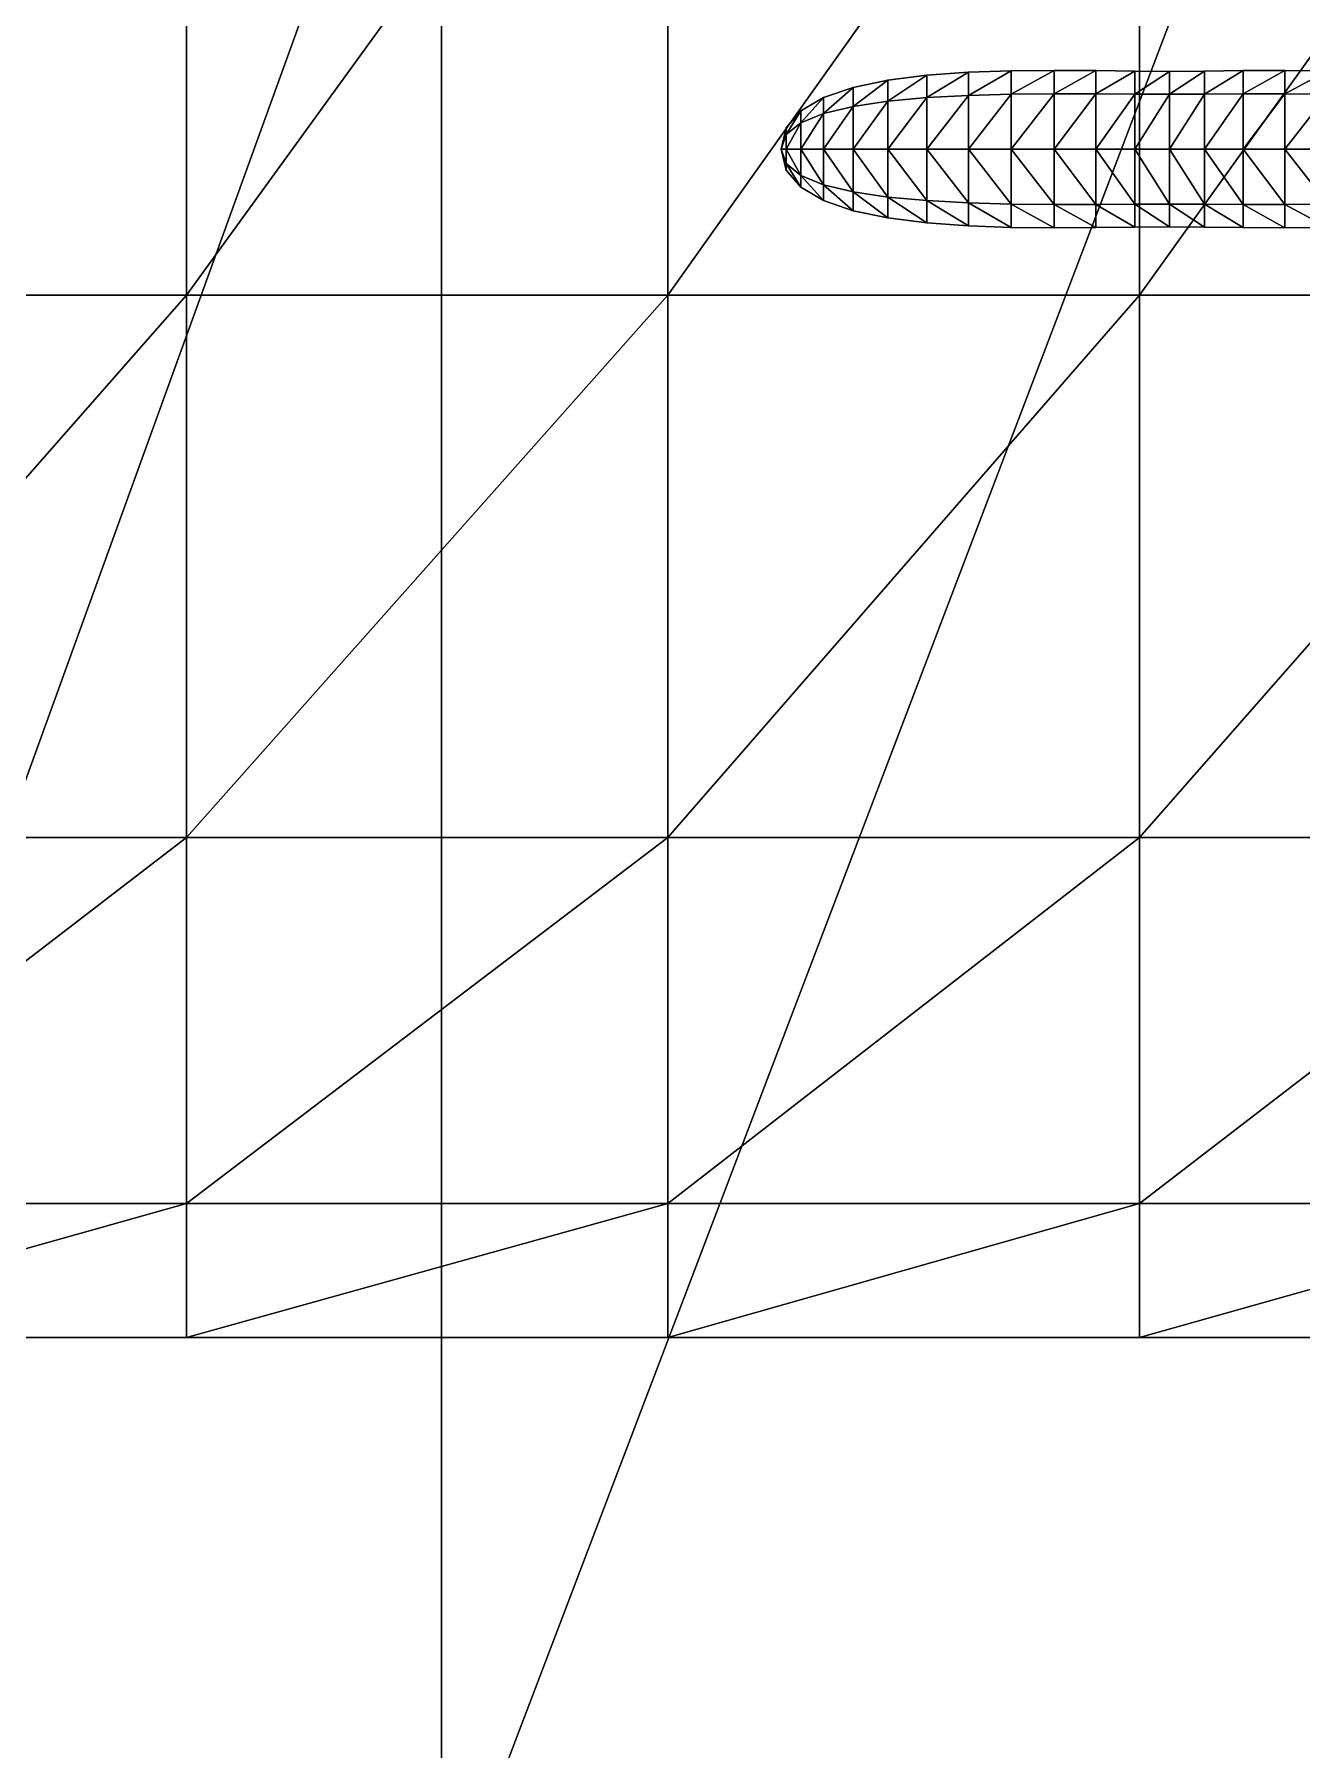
# Model space of a CAD drawing. Extents: x 0 to 32.6, y -11.9 to 11.9.
# Drawn here: x 11.906 to 12.5, y -0.993 to -0.189 of the extents above; entities that cross this region are included whole.
import ezdxf

# ---------------------------------------------------------------- set-up
doc = ezdxf.new("R2010")
doc.units = 0

msp = doc.modelspace()

# ---------------------------------------------------------------- linework, layer by layer
for points in [[(11.70523, 0, -1.7), (12.09664, 0, -1.7), (11.70523, -1.08, -1.7)], [(12.09664, 0, -1.7), (12.09664, -1.08, -1.7), (11.70523, -1.08, -1.7)], [(11.70523, -1.08, 1.3), (12.09664, -1.08, 1.3), (12.09664, 0, 1.3)], [(11.70523, -1.08, 1.3), (12.09664, 0, 1.3), (11.70523, 0, 1.3)], [(11.7535, 0, -1.17609), (11.97697, 0, -1.17609), (11.7535, -0.31127, -1.10925)], [(11.97697, 0, -1.17609), (11.97697, -0.31127, -1.10925), (11.7535, -0.31127, -1.10925)], [(11.7535, -0.31127, 0.45707), (11.97697, -0.31127, 0.45707), (11.97697, 0, 0.52391)], [(11.7535, -0.31127, 0.45707), (11.97697, 0, 0.52391), (11.7535, 0, 0.52391)], [(11.97697, 0, -1.17609), (12.20265, 0, -1.17609), (11.97697, -0.31127, -1.10925)], [(12.20265, 0, -1.17609), (12.20265, -0.31127, -1.10925), (11.97697, -0.31127, -1.10925)], [(11.97697, -0.31127, 0.45707), (12.20265, -0.31127, 0.45707), (12.20265, 0, 0.52391)], [(11.97697, -0.31127, 0.45707), (12.20265, 0, 0.52391), (11.97697, 0, 0.52391)], [(12.09664, 0, -1.7), (12.50791, 0, -1.7), (12.09664, -1.08, -1.7)], [(12.50791, 0, -1.7), (12.50791, -1.08, -1.7), (12.09664, -1.08, -1.7)], [(12.09664, -1.08, 1.3), (12.50791, -1.08, 1.3), (12.50791, 0, 1.3)], [(12.09664, -1.08, 1.3), (12.50791, 0, 1.3), (12.09664, 0, 1.3)], [(12.20265, 0, -1.17609), (12.42391, 0, -1.17609), (12.20265, -0.31127, -1.10925)], [(12.42391, 0, -1.17609), (12.42391, -0.31127, -1.10925), (12.20265, -0.31127, -1.10925)], [(12.20265, -0.31127, 0.45707), (12.42391, -0.31127, 0.45707), (12.42391, 0, 0.52391)], [(12.20265, -0.31127, 0.45707), (12.42391, 0, 0.52391), (12.20265, 0, 0.52391)], [(12.42391, 0, -1.17609), (12.6471, 0, -1.17609), (12.42391, -0.31127, -1.10925)], [(12.6471, 0, -1.17609), (12.6471, -0.31127, -1.10925), (12.42391, -0.31127, -1.10925)], [(12.42391, -0.31127, 0.45707), (12.6471, -0.31127, 0.45707), (12.6471, 0, 0.52391)], [(12.42391, -0.31127, 0.45707), (12.6471, 0, 0.52391), (12.42391, 0, 0.52391)], [(12.32415, -0.20825, -0.26144), (12.30591, -0.21056, -0.26144), (12.30591, -0.22039, -0.23897)], [(12.32415, -0.20825, -0.26144), (12.30591, -0.22039, -0.23897), (12.32415, -0.21871, -0.2373)], [(12.32415, -0.21871, -0.28559), (12.30591, -0.22039, -0.28391), (12.32415, -0.20825, -0.26144)], [(12.30591, -0.22039, -0.28391), (12.30591, -0.21056, -0.26144), (12.32415, -0.20825, -0.26144)], [(12.34365, -0.20685, -0.26144), (12.32415, -0.20825, -0.26144), (12.32415, -0.21871, -0.2373)], [(12.34365, -0.20685, -0.26144), (12.32415, -0.21871, -0.2373), (12.34365, -0.21766, -0.23625)], [(12.34365, -0.21766, -0.28664), (12.32415, -0.21871, -0.28559), (12.34365, -0.20685, -0.26144)], [(12.32415, -0.21871, -0.28559), (12.32415, -0.20825, -0.26144), (12.34365, -0.20685, -0.26144)], [(12.36378, -0.20616, -0.26144), (12.34365, -0.20685, -0.26144), (12.34365, -0.21766, -0.23625)], [(12.36378, -0.20616, -0.26144), (12.34365, -0.21766, -0.23625), (12.36378, -0.2171, -0.23569)], [(12.36378, -0.2171, -0.2872), (12.34365, -0.21766, -0.28664), (12.36378, -0.20616, -0.26144)], [(12.34365, -0.21766, -0.28664), (12.34365, -0.20685, -0.26144), (12.36378, -0.20616, -0.26144)], [(12.38391, -0.20597, -0.26144), (12.36378, -0.20616, -0.26144), (12.36378, -0.2171, -0.23569)], [(12.38391, -0.20597, -0.26144), (12.36378, -0.2171, -0.23569), (12.38391, -0.2169, -0.23549)], [(12.38391, -0.2169, -0.2874), (12.36378, -0.2171, -0.2872), (12.38391, -0.20597, -0.26144)], [(12.36378, -0.2171, -0.2872), (12.36378, -0.20616, -0.26144), (12.38391, -0.20597, -0.26144)], [(12.40341, -0.20609, -0.26144), (12.38391, -0.20597, -0.26144), (12.38391, -0.2169, -0.23549)], [(12.38391, -0.2169, -0.2874), (12.38391, -0.20597, -0.26144), (12.40341, -0.20609, -0.26144)], [(12.40341, -0.20609, -0.26144), (12.38391, -0.2169, -0.23549), (12.40341, -0.21692, -0.23551)], [(12.40341, -0.21692, -0.28738), (12.38391, -0.2169, -0.2874), (12.40341, -0.20609, -0.26144)], [(12.42165, -0.20631, -0.26144), (12.40341, -0.20609, -0.26144), (12.40341, -0.21692, -0.23551)], [(12.40341, -0.21692, -0.28738), (12.40341, -0.20609, -0.26144), (12.42165, -0.20631, -0.26144)], [(12.42165, -0.20631, -0.26144), (12.40341, -0.21692, -0.23551), (12.42165, -0.21704, -0.23562)], [(12.42165, -0.21704, -0.28726), (12.40341, -0.21692, -0.28738), (12.42165, -0.20631, -0.26144)], [(12.43798, -0.20643, -0.26144), (12.42165, -0.20631, -0.26144), (12.42165, -0.21704, -0.23562)], [(12.42165, -0.21704, -0.28726), (12.42165, -0.20631, -0.26144), (12.43798, -0.20643, -0.26144)], [(12.43798, -0.20643, -0.26144), (12.42165, -0.21704, -0.23562), (12.43798, -0.2171, -0.23569)], [(12.43798, -0.2171, -0.2872), (12.42165, -0.21704, -0.28726), (12.43798, -0.20643, -0.26144)], [(12.45432, -0.20631, -0.26144), (12.43798, -0.20643, -0.26144), (12.43798, -0.2171, -0.23569)], [(12.45432, -0.20631, -0.26144), (12.43798, -0.2171, -0.23569), (12.45432, -0.21704, -0.23562)], [(12.45432, -0.21704, -0.28726), (12.43798, -0.2171, -0.2872), (12.45432, -0.20631, -0.26144)], [(12.43798, -0.2171, -0.2872), (12.43798, -0.20643, -0.26144), (12.45432, -0.20631, -0.26144)], [(12.47256, -0.20609, -0.26144), (12.45432, -0.20631, -0.26144), (12.45432, -0.21704, -0.23562)], [(12.47256, -0.20609, -0.26144), (12.45432, -0.21704, -0.23562), (12.47256, -0.21692, -0.23551)], [(12.47256, -0.21692, -0.28738), (12.45432, -0.21704, -0.28726), (12.47256, -0.20609, -0.26144)], [(12.45432, -0.21704, -0.28726), (12.45432, -0.20631, -0.26144), (12.47256, -0.20609, -0.26144)], [(12.49206, -0.20597, -0.26144), (12.47256, -0.20609, -0.26144), (12.47256, -0.21692, -0.23551)], [(12.49206, -0.20597, -0.26144), (12.47256, -0.21692, -0.23551), (12.49206, -0.2169, -0.23549)], [(12.49206, -0.2169, -0.2874), (12.47256, -0.21692, -0.28738), (12.49206, -0.20597, -0.26144)], [(12.47256, -0.21692, -0.28738), (12.47256, -0.20609, -0.26144), (12.49206, -0.20597, -0.26144)], [(12.51219, -0.20616, -0.26144), (12.49206, -0.20597, -0.26144), (12.49206, -0.2169, -0.23549)], [(12.49206, -0.2169, -0.2874), (12.49206, -0.20597, -0.26144), (12.51219, -0.20616, -0.26144)], [(12.51219, -0.20616, -0.26144), (12.49206, -0.2169, -0.23549), (12.51219, -0.2171, -0.23569)], [(12.51219, -0.2171, -0.2872), (12.49206, -0.2169, -0.2874), (12.51219, -0.20616, -0.26144)], [(12.28957, -0.21398, -0.26144), (12.27576, -0.21872, -0.26144), (12.27576, -0.22615, -0.24474)], [(12.28957, -0.21398, -0.26144), (12.27576, -0.22615, -0.24474), (12.28957, -0.22282, -0.24141)], [(12.28957, -0.22282, -0.28148), (12.27576, -0.22615, -0.27815), (12.28957, -0.21398, -0.26144)], [(12.27576, -0.22615, -0.27815), (12.27576, -0.21872, -0.26144), (12.28957, -0.21398, -0.26144)], [(12.30591, -0.21056, -0.26144), (12.28957, -0.21398, -0.26144), (12.28957, -0.22282, -0.24141)], [(12.30591, -0.21056, -0.26144), (12.28957, -0.22282, -0.24141), (12.30591, -0.22039, -0.23897)], [(12.30591, -0.22039, -0.28391), (12.28957, -0.22282, -0.28148), (12.30591, -0.21056, -0.26144)], [(12.28957, -0.22282, -0.28148), (12.28957, -0.21398, -0.26144), (12.30591, -0.21056, -0.26144)], [(12.36378, -0.2171, -0.23569), (12.34365, -0.21766, -0.23625), (12.34365, -0.24286, -0.22544)], [(12.36378, -0.2171, -0.23569), (12.34365, -0.24286, -0.22544), (12.36378, -0.24286, -0.22475)], [(12.36378, -0.24286, -0.29814), (12.34365, -0.24286, -0.29745), (12.36378, -0.2171, -0.2872)], [(12.34365, -0.24286, -0.29745), (12.34365, -0.21766, -0.28664), (12.36378, -0.2171, -0.2872)], [(12.38391, -0.2169, -0.23549), (12.36378, -0.2171, -0.23569), (12.36378, -0.24286, -0.22475)], [(12.38391, -0.2169, -0.23549), (12.36378, -0.24286, -0.22475), (12.38391, -0.24286, -0.22456)], [(12.38391, -0.24286, -0.29833), (12.36378, -0.24286, -0.29814), (12.38391, -0.2169, -0.2874)], [(12.36378, -0.24286, -0.29814), (12.36378, -0.2171, -0.2872), (12.38391, -0.2169, -0.2874)], [(12.40341, -0.21692, -0.23551), (12.38391, -0.2169, -0.23549), (12.38391, -0.24286, -0.22456)], [(12.38391, -0.24286, -0.29833), (12.38391, -0.2169, -0.2874), (12.40341, -0.21692, -0.28738)], [(12.40341, -0.21692, -0.23551), (12.38391, -0.24286, -0.22456), (12.40341, -0.24286, -0.22468)], [(12.40341, -0.24286, -0.29821), (12.38391, -0.24286, -0.29833), (12.40341, -0.21692, -0.28738)], [(12.42165, -0.21704, -0.23562), (12.40341, -0.21692, -0.23551), (12.40341, -0.24286, -0.22468)], [(12.40341, -0.24286, -0.29821), (12.40341, -0.21692, -0.28738), (12.42165, -0.21704, -0.28726)], [(12.42165, -0.21704, -0.23562), (12.40341, -0.24286, -0.22468), (12.42165, -0.24286, -0.2249)], [(12.42165, -0.24286, -0.29799), (12.40341, -0.24286, -0.29821), (12.42165, -0.21704, -0.28726)], [(12.43798, -0.2171, -0.23569), (12.42165, -0.21704, -0.23562), (12.42165, -0.24286, -0.2249)], [(12.42165, -0.24286, -0.29799), (12.42165, -0.21704, -0.28726), (12.43798, -0.2171, -0.2872)], [(12.43798, -0.2171, -0.23569), (12.42165, -0.24286, -0.2249), (12.43798, -0.24286, -0.22502)], [(12.43798, -0.24286, -0.29787), (12.42165, -0.24286, -0.29799), (12.43798, -0.2171, -0.2872)], [(12.45432, -0.21704, -0.23562), (12.43798, -0.2171, -0.23569), (12.43798, -0.24286, -0.22502)], [(12.45432, -0.21704, -0.23562), (12.43798, -0.24286, -0.22502), (12.45432, -0.24286, -0.2249)], [(12.45432, -0.24286, -0.29799), (12.43798, -0.24286, -0.29787), (12.45432, -0.21704, -0.28726)], [(12.43798, -0.24286, -0.29787), (12.43798, -0.2171, -0.2872), (12.45432, -0.21704, -0.28726)], [(12.47256, -0.21692, -0.23551), (12.45432, -0.21704, -0.23562), (12.45432, -0.24286, -0.2249)], [(12.47256, -0.21692, -0.23551), (12.45432, -0.24286, -0.2249), (12.47256, -0.24286, -0.22468)], [(12.47256, -0.24286, -0.29821), (12.45432, -0.24286, -0.29799), (12.47256, -0.21692, -0.28738)], [(12.45432, -0.24286, -0.29799), (12.45432, -0.21704, -0.28726), (12.47256, -0.21692, -0.28738)], [(12.49206, -0.2169, -0.23549), (12.47256, -0.21692, -0.23551), (12.47256, -0.24286, -0.22468)], [(12.49206, -0.2169, -0.23549), (12.47256, -0.24286, -0.22468), (12.49206, -0.24286, -0.22456)], [(12.49206, -0.24286, -0.29833), (12.47256, -0.24286, -0.29821), (12.49206, -0.2169, -0.2874)], [(12.47256, -0.24286, -0.29821), (12.47256, -0.21692, -0.28738), (12.49206, -0.2169, -0.2874)], [(12.51219, -0.2171, -0.23569), (12.49206, -0.2169, -0.23549), (12.49206, -0.24286, -0.22456)], [(12.49206, -0.24286, -0.29833), (12.49206, -0.2169, -0.2874), (12.51219, -0.2171, -0.2872)], [(12.51219, -0.2171, -0.23569), (12.49206, -0.24286, -0.22456), (12.51219, -0.24286, -0.22475)], [(12.51219, -0.24286, -0.29814), (12.49206, -0.24286, -0.29833), (12.51219, -0.2171, -0.2872)], [(12.26512, -0.22498, -0.26144), (12.25827, -0.23296, -0.26144), (12.25827, -0.23604, -0.25462)], [(12.26512, -0.22498, -0.26144), (12.25827, -0.23604, -0.25462), (12.26512, -0.23051, -0.2491)], [(12.26512, -0.23051, -0.27379), (12.25827, -0.23604, -0.26826), (12.26512, -0.22498, -0.26144)], [(12.25827, -0.23604, -0.26826), (12.25827, -0.23296, -0.26144), (12.26512, -0.22498, -0.26144)], [(12.27576, -0.21872, -0.26144), (12.26512, -0.22498, -0.26144), (12.26512, -0.23051, -0.2491)], [(12.27576, -0.21872, -0.26144), (12.26512, -0.23051, -0.2491), (12.27576, -0.22615, -0.24474)], [(12.27576, -0.22615, -0.27815), (12.26512, -0.23051, -0.27379), (12.27576, -0.21872, -0.26144)], [(12.26512, -0.23051, -0.27379), (12.26512, -0.22498, -0.26144), (12.27576, -0.21872, -0.26144)], [(12.28957, -0.22282, -0.24141), (12.27576, -0.22615, -0.24474), (12.27576, -0.24286, -0.23731)], [(12.28957, -0.22282, -0.24141), (12.27576, -0.24286, -0.23731), (12.28957, -0.24286, -0.23257)], [(12.28957, -0.24286, -0.29032), (12.27576, -0.24286, -0.28558), (12.28957, -0.22282, -0.28148)], [(12.27576, -0.24286, -0.28558), (12.27576, -0.22615, -0.27815), (12.28957, -0.22282, -0.28148)], [(12.30591, -0.22039, -0.23897), (12.28957, -0.22282, -0.24141), (12.28957, -0.24286, -0.23257)], [(12.30591, -0.22039, -0.23897), (12.28957, -0.24286, -0.23257), (12.30591, -0.24286, -0.22915)], [(12.30591, -0.24286, -0.29374), (12.28957, -0.24286, -0.29032), (12.30591, -0.22039, -0.28391)], [(12.28957, -0.24286, -0.29032), (12.28957, -0.22282, -0.28148), (12.30591, -0.22039, -0.28391)], [(12.32415, -0.21871, -0.2373), (12.30591, -0.22039, -0.23897), (12.30591, -0.24286, -0.22915)], [(12.32415, -0.21871, -0.2373), (12.30591, -0.24286, -0.22915), (12.32415, -0.24286, -0.22684)], [(12.32415, -0.24286, -0.29605), (12.30591, -0.24286, -0.29374), (12.32415, -0.21871, -0.28559)], [(12.30591, -0.24286, -0.29374), (12.30591, -0.22039, -0.28391), (12.32415, -0.21871, -0.28559)], [(12.34365, -0.21766, -0.23625), (12.32415, -0.21871, -0.2373), (12.32415, -0.24286, -0.22684)], [(12.34365, -0.21766, -0.23625), (12.32415, -0.24286, -0.22684), (12.34365, -0.24286, -0.22544)], [(12.34365, -0.24286, -0.29745), (12.32415, -0.24286, -0.29605), (12.34365, -0.21766, -0.28664)], [(12.32415, -0.24286, -0.29605), (12.32415, -0.21871, -0.28559), (12.34365, -0.21766, -0.28664)], [(12.25827, -0.23296, -0.26144), (12.25584, -0.24286, -0.26144), (12.25827, -0.23604, -0.25462)], [(12.25827, -0.23604, -0.26826), (12.25584, -0.24286, -0.26144), (12.25827, -0.23296, -0.26144)], [(12.26512, -0.23051, -0.2491), (12.25827, -0.23604, -0.25462), (12.25827, -0.24286, -0.25154)], [(12.26512, -0.23051, -0.2491), (12.25827, -0.24286, -0.25154), (12.26512, -0.24286, -0.24357)], [(12.26512, -0.24286, -0.27932), (12.25827, -0.24286, -0.27134), (12.26512, -0.23051, -0.27379)], [(12.25827, -0.24286, -0.27134), (12.25827, -0.23604, -0.26826), (12.26512, -0.23051, -0.27379)], [(12.27576, -0.22615, -0.24474), (12.26512, -0.23051, -0.2491), (12.26512, -0.24286, -0.24357)], [(12.27576, -0.22615, -0.24474), (12.26512, -0.24286, -0.24357), (12.27576, -0.24286, -0.23731)], [(12.27576, -0.24286, -0.28558), (12.26512, -0.24286, -0.27932), (12.27576, -0.22615, -0.27815)], [(12.26512, -0.24286, -0.27932), (12.26512, -0.23051, -0.27379), (12.27576, -0.22615, -0.27815)], [(12.25827, -0.23604, -0.25462), (12.25584, -0.24286, -0.26144), (12.25827, -0.24286, -0.25154)], [(12.25827, -0.24286, -0.27134), (12.25584, -0.24286, -0.26144), (12.25827, -0.23604, -0.26826)], [(12.25827, -0.24286, -0.25154), (12.25584, -0.24286, -0.26144), (12.25827, -0.24968, -0.25462)], [(12.25827, -0.24968, -0.25462), (12.25584, -0.24286, -0.26144), (12.25827, -0.25276, -0.26144)], [(12.25827, -0.25276, -0.26144), (12.25584, -0.24286, -0.26144), (12.25827, -0.24968, -0.26826)], [(12.25827, -0.24968, -0.26826), (12.25584, -0.24286, -0.26144), (12.25827, -0.24286, -0.27134)], [(12.26512, -0.24286, -0.24357), (12.25827, -0.24286, -0.25154), (12.26512, -0.2552, -0.2491)], [(12.25827, -0.24286, -0.25154), (12.25827, -0.24968, -0.25462), (12.26512, -0.2552, -0.2491)], [(12.26512, -0.2552, -0.27379), (12.25827, -0.24968, -0.26826), (12.25827, -0.24286, -0.27134)], [(12.26512, -0.2552, -0.27379), (12.25827, -0.24286, -0.27134), (12.26512, -0.24286, -0.27932)], [(12.27576, -0.24286, -0.23731), (12.26512, -0.24286, -0.24357), (12.27576, -0.25956, -0.24474)], [(12.26512, -0.24286, -0.24357), (12.26512, -0.2552, -0.2491), (12.27576, -0.25956, -0.24474)], [(12.27576, -0.25956, -0.27815), (12.26512, -0.2552, -0.27379), (12.26512, -0.24286, -0.27932)], [(12.27576, -0.25956, -0.27815), (12.26512, -0.24286, -0.27932), (12.27576, -0.24286, -0.28558)], [(12.28957, -0.24286, -0.23257), (12.27576, -0.24286, -0.23731), (12.28957, -0.26289, -0.24141)], [(12.27576, -0.24286, -0.23731), (12.27576, -0.25956, -0.24474), (12.28957, -0.26289, -0.24141)], [(12.28957, -0.26289, -0.28148), (12.27576, -0.25956, -0.27815), (12.27576, -0.24286, -0.28558)], [(12.28957, -0.26289, -0.28148), (12.27576, -0.24286, -0.28558), (12.28957, -0.24286, -0.29032)], [(12.30591, -0.24286, -0.22915), (12.28957, -0.24286, -0.23257), (12.30591, -0.26533, -0.23897)], [(12.28957, -0.24286, -0.23257), (12.28957, -0.26289, -0.24141), (12.30591, -0.26533, -0.23897)], [(12.30591, -0.26533, -0.28391), (12.28957, -0.26289, -0.28148), (12.28957, -0.24286, -0.29032)], [(12.30591, -0.26533, -0.28391), (12.28957, -0.24286, -0.29032), (12.30591, -0.24286, -0.29374)], [(12.32415, -0.24286, -0.22684), (12.30591, -0.24286, -0.22915), (12.32415, -0.267, -0.2373)], [(12.30591, -0.24286, -0.22915), (12.30591, -0.26533, -0.23897), (12.32415, -0.267, -0.2373)], [(12.32415, -0.267, -0.28559), (12.30591, -0.26533, -0.28391), (12.30591, -0.24286, -0.29374)], [(12.32415, -0.267, -0.28559), (12.30591, -0.24286, -0.29374), (12.32415, -0.24286, -0.29605)], [(12.34365, -0.24286, -0.22544), (12.32415, -0.24286, -0.22684), (12.34365, -0.26805, -0.23625)], [(12.32415, -0.24286, -0.22684), (12.32415, -0.267, -0.2373), (12.34365, -0.26805, -0.23625)], [(12.34365, -0.26805, -0.28664), (12.32415, -0.267, -0.28559), (12.32415, -0.24286, -0.29605)], [(12.34365, -0.26805, -0.28664), (12.32415, -0.24286, -0.29605), (12.34365, -0.24286, -0.29745)], [(12.36378, -0.24286, -0.22475), (12.34365, -0.24286, -0.22544), (12.36378, -0.26861, -0.23569)], [(12.34365, -0.24286, -0.22544), (12.34365, -0.26805, -0.23625), (12.36378, -0.26861, -0.23569)], [(12.36378, -0.26861, -0.2872), (12.34365, -0.26805, -0.28664), (12.34365, -0.24286, -0.29745)], [(12.36378, -0.26861, -0.2872), (12.34365, -0.24286, -0.29745), (12.36378, -0.24286, -0.29814)], [(12.38391, -0.24286, -0.22456), (12.36378, -0.24286, -0.22475), (12.38391, -0.26881, -0.23549)], [(12.36378, -0.24286, -0.22475), (12.36378, -0.26861, -0.23569), (12.38391, -0.26881, -0.23549)], [(12.38391, -0.26881, -0.2874), (12.36378, -0.26861, -0.2872), (12.36378, -0.24286, -0.29814)], [(12.38391, -0.26881, -0.2874), (12.36378, -0.24286, -0.29814), (12.38391, -0.24286, -0.29833)], [(12.40341, -0.24286, -0.22468), (12.38391, -0.24286, -0.22456), (12.40341, -0.26879, -0.23551)], [(12.38391, -0.24286, -0.22456), (12.38391, -0.26881, -0.23549), (12.40341, -0.26879, -0.23551)], [(12.40341, -0.26879, -0.28738), (12.38391, -0.26881, -0.2874), (12.38391, -0.24286, -0.29833)], [(12.40341, -0.26879, -0.28738), (12.38391, -0.24286, -0.29833), (12.40341, -0.24286, -0.29821)], [(12.42165, -0.24286, -0.2249), (12.40341, -0.24286, -0.22468), (12.42165, -0.26868, -0.23562)], [(12.40341, -0.24286, -0.22468), (12.40341, -0.26879, -0.23551), (12.42165, -0.26868, -0.23562)], [(12.42165, -0.26868, -0.28726), (12.40341, -0.26879, -0.28738), (12.40341, -0.24286, -0.29821)], [(12.42165, -0.26868, -0.28726), (12.40341, -0.24286, -0.29821), (12.42165, -0.24286, -0.29799)], [(12.43798, -0.24286, -0.22502), (12.42165, -0.24286, -0.2249), (12.43798, -0.26861, -0.23569)], [(12.42165, -0.24286, -0.2249), (12.42165, -0.26868, -0.23562), (12.43798, -0.26861, -0.23569)], [(12.43798, -0.26861, -0.2872), (12.42165, -0.26868, -0.28726), (12.42165, -0.24286, -0.29799)], [(12.43798, -0.26861, -0.2872), (12.42165, -0.24286, -0.29799), (12.43798, -0.24286, -0.29787)], [(12.45432, -0.24286, -0.2249), (12.43798, -0.24286, -0.22502), (12.45432, -0.26868, -0.23562)], [(12.43798, -0.24286, -0.22502), (12.43798, -0.26861, -0.23569), (12.45432, -0.26868, -0.23562)], [(12.45432, -0.26868, -0.28726), (12.43798, -0.26861, -0.2872), (12.43798, -0.24286, -0.29787)], [(12.45432, -0.26868, -0.28726), (12.43798, -0.24286, -0.29787), (12.45432, -0.24286, -0.29799)], [(12.47256, -0.24286, -0.22468), (12.45432, -0.24286, -0.2249), (12.47256, -0.26879, -0.23551)], [(12.45432, -0.24286, -0.2249), (12.45432, -0.26868, -0.23562), (12.47256, -0.26879, -0.23551)], [(12.47256, -0.26879, -0.28738), (12.45432, -0.26868, -0.28726), (12.45432, -0.24286, -0.29799)], [(12.47256, -0.26879, -0.28738), (12.45432, -0.24286, -0.29799), (12.47256, -0.24286, -0.29821)], [(12.49206, -0.24286, -0.22456), (12.47256, -0.24286, -0.22468), (12.49206, -0.26881, -0.23549)], [(12.47256, -0.24286, -0.22468), (12.47256, -0.26879, -0.23551), (12.49206, -0.26881, -0.23549)], [(12.49206, -0.26881, -0.2874), (12.47256, -0.26879, -0.28738), (12.47256, -0.24286, -0.29821)], [(12.49206, -0.26881, -0.2874), (12.47256, -0.24286, -0.29821), (12.49206, -0.24286, -0.29833)], [(12.51219, -0.24286, -0.22475), (12.49206, -0.24286, -0.22456), (12.51219, -0.26861, -0.23569)], [(12.49206, -0.24286, -0.22456), (12.49206, -0.26881, -0.23549), (12.51219, -0.26861, -0.23569)], [(12.51219, -0.26861, -0.2872), (12.49206, -0.26881, -0.2874), (12.49206, -0.24286, -0.29833)], [(12.51219, -0.26861, -0.2872), (12.49206, -0.24286, -0.29833), (12.51219, -0.24286, -0.29814)], [(12.26512, -0.2552, -0.2491), (12.25827, -0.24968, -0.25462), (12.26512, -0.26073, -0.26144)], [(12.25827, -0.24968, -0.25462), (12.25827, -0.25276, -0.26144), (12.26512, -0.26073, -0.26144)], [(12.26512, -0.26073, -0.26144), (12.25827, -0.25276, -0.26144), (12.25827, -0.24968, -0.26826)], [(12.26512, -0.26073, -0.26144), (12.25827, -0.24968, -0.26826), (12.26512, -0.2552, -0.27379)], [(12.27576, -0.25956, -0.24474), (12.26512, -0.2552, -0.2491), (12.27576, -0.26699, -0.26144)], [(12.26512, -0.2552, -0.2491), (12.26512, -0.26073, -0.26144), (12.27576, -0.26699, -0.26144)], [(12.27576, -0.26699, -0.26144), (12.26512, -0.26073, -0.26144), (12.26512, -0.2552, -0.27379)], [(12.27576, -0.26699, -0.26144), (12.26512, -0.2552, -0.27379), (12.27576, -0.25956, -0.27815)], [(12.28957, -0.26289, -0.24141), (12.27576, -0.25956, -0.24474), (12.28957, -0.27173, -0.26144)], [(12.27576, -0.25956, -0.24474), (12.27576, -0.26699, -0.26144), (12.28957, -0.27173, -0.26144)], [(12.28957, -0.27173, -0.26144), (12.27576, -0.26699, -0.26144), (12.27576, -0.25956, -0.27815)], [(12.28957, -0.27173, -0.26144), (12.27576, -0.25956, -0.27815), (12.28957, -0.26289, -0.28148)], [(12.30591, -0.26533, -0.23897), (12.28957, -0.26289, -0.24141), (12.30591, -0.27515, -0.26144)], [(12.28957, -0.26289, -0.24141), (12.28957, -0.27173, -0.26144), (12.30591, -0.27515, -0.26144)], [(12.30591, -0.27515, -0.26144), (12.28957, -0.27173, -0.26144), (12.28957, -0.26289, -0.28148)], [(12.30591, -0.27515, -0.26144), (12.28957, -0.26289, -0.28148), (12.30591, -0.26533, -0.28391)], [(12.32415, -0.267, -0.2373), (12.30591, -0.26533, -0.23897), (12.32415, -0.27746, -0.26144)], [(12.30591, -0.26533, -0.23897), (12.30591, -0.27515, -0.26144), (12.32415, -0.27746, -0.26144)], [(12.32415, -0.27746, -0.26144), (12.30591, -0.27515, -0.26144), (12.30591, -0.26533, -0.28391)], [(12.32415, -0.27746, -0.26144), (12.30591, -0.26533, -0.28391), (12.32415, -0.267, -0.28559)], [(12.34365, -0.26805, -0.23625), (12.32415, -0.267, -0.2373), (12.34365, -0.27886, -0.26144)], [(12.32415, -0.267, -0.2373), (12.32415, -0.27746, -0.26144), (12.34365, -0.27886, -0.26144)], [(12.34365, -0.27886, -0.26144), (12.32415, -0.27746, -0.26144), (12.32415, -0.267, -0.28559)], [(12.34365, -0.27886, -0.26144), (12.32415, -0.267, -0.28559), (12.34365, -0.26805, -0.28664)], [(12.36378, -0.26861, -0.23569), (12.34365, -0.26805, -0.23625), (12.36378, -0.27956, -0.26144)], [(12.34365, -0.26805, -0.23625), (12.34365, -0.27886, -0.26144), (12.36378, -0.27956, -0.26144)], [(12.36378, -0.27956, -0.26144), (12.34365, -0.27886, -0.26144), (12.34365, -0.26805, -0.28664)], [(12.36378, -0.27956, -0.26144), (12.34365, -0.26805, -0.28664), (12.36378, -0.26861, -0.2872)], [(12.38391, -0.26881, -0.23549), (12.36378, -0.26861, -0.23569), (12.38391, -0.27974, -0.26144)], [(12.36378, -0.26861, -0.23569), (12.36378, -0.27956, -0.26144), (12.38391, -0.27974, -0.26144)], [(12.38391, -0.27974, -0.26144), (12.36378, -0.27956, -0.26144), (12.36378, -0.26861, -0.2872)], [(12.38391, -0.27974, -0.26144), (12.36378, -0.26861, -0.2872), (12.38391, -0.26881, -0.2874)], [(12.40341, -0.26879, -0.23551), (12.38391, -0.26881, -0.23549), (12.40341, -0.27962, -0.26144)], [(12.40341, -0.27962, -0.26144), (12.38391, -0.26881, -0.2874), (12.40341, -0.26879, -0.28738)], [(12.38391, -0.26881, -0.23549), (12.38391, -0.27974, -0.26144), (12.40341, -0.27962, -0.26144)], [(12.40341, -0.27962, -0.26144), (12.38391, -0.27974, -0.26144), (12.38391, -0.26881, -0.2874)], [(12.42165, -0.26868, -0.23562), (12.40341, -0.26879, -0.23551), (12.42165, -0.2794, -0.26144)], [(12.42165, -0.2794, -0.26144), (12.40341, -0.26879, -0.28738), (12.42165, -0.26868, -0.28726)], [(12.40341, -0.26879, -0.23551), (12.40341, -0.27962, -0.26144), (12.42165, -0.2794, -0.26144)], [(12.42165, -0.2794, -0.26144), (12.40341, -0.27962, -0.26144), (12.40341, -0.26879, -0.28738)], [(12.43798, -0.26861, -0.23569), (12.42165, -0.26868, -0.23562), (12.43798, -0.27929, -0.26144)], [(12.43798, -0.27929, -0.26144), (12.42165, -0.26868, -0.28726), (12.43798, -0.26861, -0.2872)], [(12.42165, -0.26868, -0.23562), (12.42165, -0.2794, -0.26144), (12.43798, -0.27929, -0.26144)], [(12.43798, -0.27929, -0.26144), (12.42165, -0.2794, -0.26144), (12.42165, -0.26868, -0.28726)], [(12.45432, -0.26868, -0.23562), (12.43798, -0.26861, -0.23569), (12.45432, -0.2794, -0.26144)], [(12.43798, -0.26861, -0.23569), (12.43798, -0.27929, -0.26144), (12.45432, -0.2794, -0.26144)], [(12.45432, -0.2794, -0.26144), (12.43798, -0.27929, -0.26144), (12.43798, -0.26861, -0.2872)], [(12.45432, -0.2794, -0.26144), (12.43798, -0.26861, -0.2872), (12.45432, -0.26868, -0.28726)], [(12.47256, -0.26879, -0.23551), (12.45432, -0.26868, -0.23562), (12.47256, -0.27962, -0.26144)], [(12.45432, -0.26868, -0.23562), (12.45432, -0.2794, -0.26144), (12.47256, -0.27962, -0.26144)], [(12.47256, -0.27962, -0.26144), (12.45432, -0.2794, -0.26144), (12.45432, -0.26868, -0.28726)], [(12.47256, -0.27962, -0.26144), (12.45432, -0.26868, -0.28726), (12.47256, -0.26879, -0.28738)], [(12.49206, -0.26881, -0.23549), (12.47256, -0.26879, -0.23551), (12.49206, -0.27974, -0.26144)], [(12.47256, -0.26879, -0.23551), (12.47256, -0.27962, -0.26144), (12.49206, -0.27974, -0.26144)], [(12.49206, -0.27974, -0.26144), (12.47256, -0.27962, -0.26144), (12.47256, -0.26879, -0.28738)], [(12.49206, -0.27974, -0.26144), (12.47256, -0.26879, -0.28738), (12.49206, -0.26881, -0.2874)], [(12.51219, -0.26861, -0.23569), (12.49206, -0.26881, -0.23549), (12.51219, -0.27956, -0.26144)], [(12.51219, -0.27956, -0.26144), (12.49206, -0.26881, -0.2874), (12.51219, -0.26861, -0.2872)], [(12.49206, -0.26881, -0.23549), (12.49206, -0.27974, -0.26144), (12.51219, -0.27956, -0.26144)], [(12.51219, -0.27956, -0.26144), (12.49206, -0.27974, -0.26144), (12.49206, -0.26881, -0.2874)], [(11.7535, -0.31127, -1.10925), (11.97697, -0.31127, -1.10925), (11.7535, -0.56557, -0.92701)], [(11.97697, -0.31127, -1.10925), (11.97697, -0.56557, -0.92701), (11.7535, -0.56557, -0.92701)], [(11.7535, -0.56557, 0.27484), (11.97697, -0.56557, 0.27484), (11.97697, -0.31127, 0.45707)], [(11.7535, -0.56557, 0.27484), (11.97697, -0.31127, 0.45707), (11.7535, -0.31127, 0.45707)], [(11.97697, -0.31127, -1.10925), (12.20265, -0.31127, -1.10925), (11.97697, -0.56557, -0.92701)], [(12.20265, -0.31127, -1.10925), (12.20265, -0.56557, -0.92701), (11.97697, -0.56557, -0.92701)], [(11.97697, -0.56557, 0.27484), (12.20265, -0.56557, 0.27484), (12.20265, -0.31127, 0.45707)], [(11.97697, -0.56557, 0.27484), (12.20265, -0.31127, 0.45707), (11.97697, -0.31127, 0.45707)], [(12.20265, -0.31127, -1.10925), (12.42391, -0.31127, -1.10925), (12.20265, -0.56557, -0.92701)], [(12.42391, -0.31127, -1.10925), (12.42391, -0.56557, -0.92701), (12.20265, -0.56557, -0.92701)], [(12.20265, -0.56557, 0.27484), (12.42391, -0.56557, 0.27484), (12.42391, -0.31127, 0.45707)], [(12.20265, -0.56557, 0.27484), (12.42391, -0.31127, 0.45707), (12.20265, -0.31127, 0.45707)], [(12.42391, -0.31127, -1.10925), (12.6471, -0.31127, -1.10925), (12.42391, -0.56557, -0.92701)], [(12.6471, -0.31127, -1.10925), (12.6471, -0.56557, -0.92701), (12.42391, -0.56557, -0.92701)], [(12.42391, -0.56557, 0.27484), (12.6471, -0.56557, 0.27484), (12.6471, -0.31127, 0.45707)], [(12.42391, -0.56557, 0.27484), (12.6471, -0.31127, 0.45707), (12.42391, -0.31127, 0.45707)], [(11.7535, -0.56557, -0.92701), (11.97697, -0.56557, -0.92701), (11.7535, -0.73709, -0.65681)], [(11.97697, -0.56557, -0.92701), (11.97697, -0.73709, -0.65681), (11.7535, -0.73709, -0.65681)], [(11.7535, -0.73709, 0.00464), (11.97697, -0.73709, 0.00464), (11.97697, -0.56557, 0.27484)], [(11.7535, -0.73709, 0.00464), (11.97697, -0.56557, 0.27484), (11.7535, -0.56557, 0.27484)], [(11.97697, -0.56557, -0.92701), (12.20265, -0.56557, -0.92701), (11.97697, -0.73709, -0.65681)], [(12.20265, -0.56557, -0.92701), (12.20265, -0.73709, -0.65681), (11.97697, -0.73709, -0.65681)], [(11.97697, -0.73709, 0.00464), (12.20265, -0.73709, 0.00464), (12.20265, -0.56557, 0.27484)], [(11.97697, -0.73709, 0.00464), (12.20265, -0.56557, 0.27484), (11.97697, -0.56557, 0.27484)], [(12.20265, -0.56557, -0.92701), (12.42391, -0.56557, -0.92701), (12.20265, -0.73709, -0.65681)], [(12.42391, -0.56557, -0.92701), (12.42391, -0.73709, -0.65681), (12.20265, -0.73709, -0.65681)], [(12.20265, -0.73709, 0.00464), (12.42391, -0.73709, 0.00464), (12.42391, -0.56557, 0.27484)], [(12.20265, -0.73709, 0.00464), (12.42391, -0.56557, 0.27484), (12.20265, -0.56557, 0.27484)], [(12.42391, -0.56557, -0.92701), (12.6471, -0.56557, -0.92701), (12.42391, -0.73709, -0.65681)], [(12.6471, -0.56557, -0.92701), (12.6471, -0.73709, -0.65681), (12.42391, -0.73709, -0.65681)], [(12.42391, -0.73709, 0.00464), (12.6471, -0.73709, 0.00464), (12.6471, -0.56557, 0.27484)], [(12.42391, -0.73709, 0.00464), (12.6471, -0.56557, 0.27484), (12.42391, -0.56557, 0.27484)], [(11.7535, -0.73709, -0.65681), (11.97697, -0.73709, -0.65681), (11.7535, -0.8, -0.32609)], [(11.97697, -0.73709, -0.65681), (11.97697, -0.8, -0.32609), (11.7535, -0.8, -0.32609)], [(11.7535, -0.8, -0.32609), (11.97697, -0.8, -0.32609), (11.97697, -0.73709, 0.00464)], [(11.7535, -0.8, -0.32609), (11.97697, -0.73709, 0.00464), (11.7535, -0.73709, 0.00464)], [(11.97697, -0.73709, -0.65681), (12.20265, -0.73709, -0.65681), (11.97697, -0.8, -0.32609)], [(12.20265, -0.73709, -0.65681), (12.20265, -0.8, -0.32609), (11.97697, -0.8, -0.32609)], [(11.97697, -0.8, -0.32609), (12.20265, -0.8, -0.32609), (12.20265, -0.73709, 0.00464)], [(11.97697, -0.8, -0.32609), (12.20265, -0.73709, 0.00464), (11.97697, -0.73709, 0.00464)], [(12.20265, -0.73709, -0.65681), (12.42391, -0.73709, -0.65681), (12.20265, -0.8, -0.32609)], [(12.42391, -0.73709, -0.65681), (12.42391, -0.8, -0.32609), (12.20265, -0.8, -0.32609)], [(12.20265, -0.8, -0.32609), (12.42391, -0.8, -0.32609), (12.42391, -0.73709, 0.00464)], [(12.20265, -0.8, -0.32609), (12.42391, -0.73709, 0.00464), (12.20265, -0.73709, 0.00464)], [(12.42391, -0.73709, -0.65681), (12.6471, -0.73709, -0.65681), (12.42391, -0.8, -0.32609)], [(12.6471, -0.73709, -0.65681), (12.6471, -0.8, -0.32609), (12.42391, -0.8, -0.32609)], [(12.42391, -0.8, -0.32609), (12.6471, -0.8, -0.32609), (12.6471, -0.73709, 0.00464)], [(12.42391, -0.8, -0.32609), (12.6471, -0.73709, 0.00464), (12.42391, -0.73709, 0.00464)]]:
    msp.add_3dface(points)

doc.saveas('drawing.dxf')
